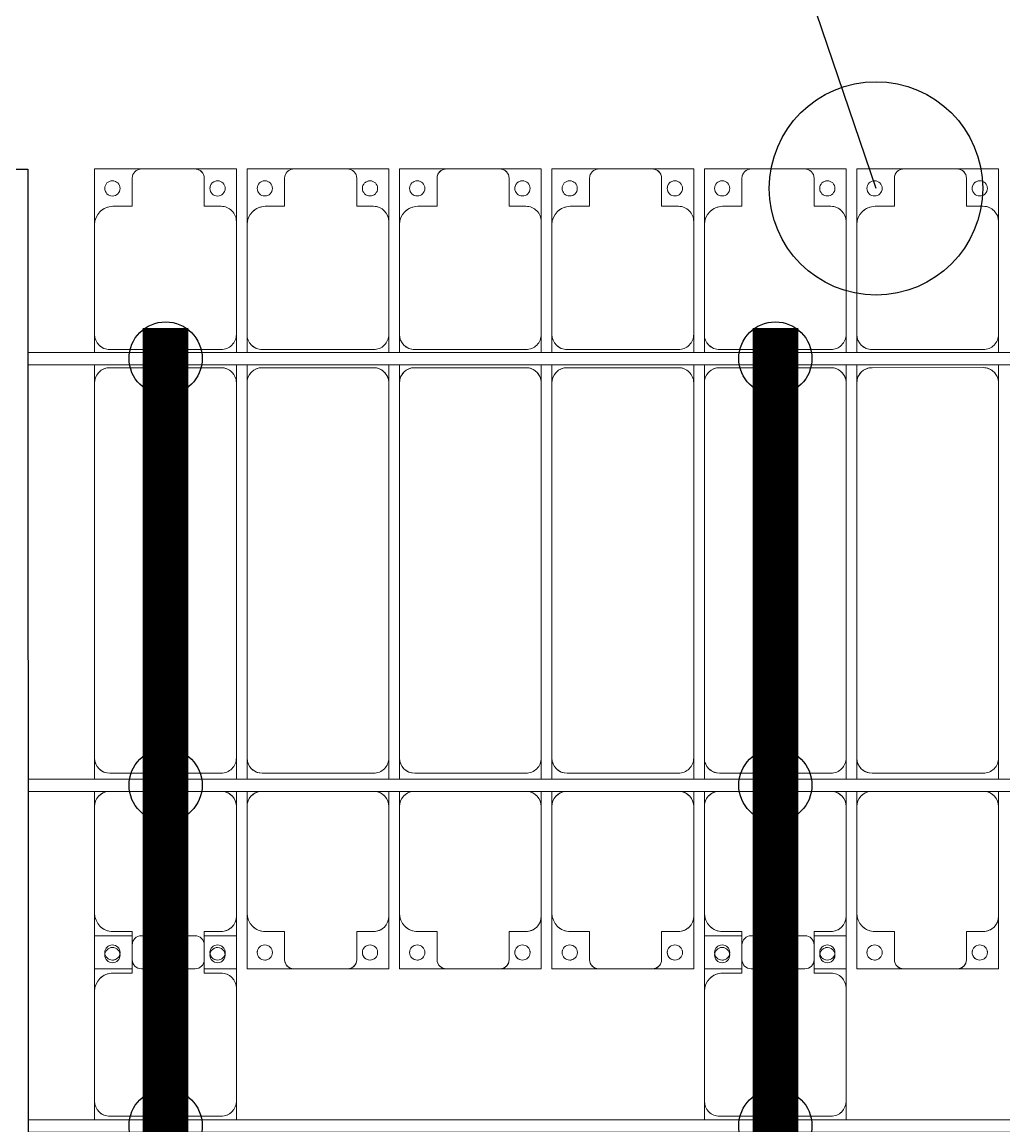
# Model space of a CAD drawing. Header units: millimetres. Extents: x -496478 to -186190, y -204059 to -87354.
# Drawn here: x -439212 to -435992, y -98424 to -94802 of the extents above; entities that cross this region are included whole.
import ezdxf

# ---------------------------------------------------------------- set-up
doc = ezdxf.new("R2010")
doc.units = ezdxf.units.MM
for name, color, linetype, lineweight in [('A-DETL-MBND', 5, 'Continuous', 9), ('A-GENM', 13, 'Continuous', 9), ('S-BEAM', 12, 'Continuous', 9)]:
    doc.layers.add(name, color=color, linetype=linetype, lineweight=lineweight)
for name, color, linetype in [('GC-BICH NEO', 6, 'Continuous'), ('GC-DAY NEO', 5, 'Continuous'), ('GC-HOP 40x60 GIA CUONG', 1, 'Continuous')]:
    doc.layers.add(name, color=color, linetype=linetype)

# ---------------------------------------------------------------- blocks, each defined once
blk = doc.blocks.new('Dai phao do pin - DẢI PHAO ĐỠ PIN-23841-BỐ TRÍ KHUNG KẾT CẤU BÈ PIN 01')
at = {"layer": 'A-DETL-MBND', "color": 8}
for p, q in [((68478, 241.6), (68539.7, 241.6)), ((68899.7, 241.6), (68539.7, 241.6)), ((68899.7, 241.6), (69082.2, 241.6)), ((69082.2, 241.6), (69082.2, 118.2)), ((68489.7, 191.6), (68489.7, -173.4)), ((68959.7, 118.2), (68959.7, 181.6)), ((69052.2, 118.2), (68959.7, 118.2)), ((69082.2, -88.2), (69082.2, 88.2)), ((68959.7, -173.4), (68959.7, -118.2)), ((68959.7, -118.2), (69052.2, -118.2)), ((69082.2, -118.2), (69082.2, -223.4)), ((68539.7, -223.4), (68478, -223.4)), ((68539.7, -223.4), (68909.7, -223.4)), ((69082.2, -223.4), (68909.7, -223.4))]:
    blk.add_line(p, q, dxfattribs=at)
for centre, radius, start, end in [((68539.7, 191.6), 50, 90, 180), ((68539.7, 191.6), 50, 135, 180), ((68899.7, 181.6), 60, 0, 90), ((68899.7, 181.6), 60, 0, 45), ((69018.6, 183.2), 25, 0, 180), ((69018.6, 183.2), 25, 180, 360), ((69052.2, 88.2), 30, 0, 90), ((69052.2, -88.2), 30, 270, 0), ((69018.6, -161.8), 25, 0, 180), ((69018.6, -161.8), 25, 60, 90), ((69018.6, -161.8), 25, 30, 45), ((68539.7, -173.4), 50, 180, 270), ((68539.7, -173.4), 50, 180, 225), ((68909.7, -173.4), 50, 270, 360), ((68909.7, -173.4), 50, 315, 360), ((69018.6, -161.8), 25, 180, 0), ((69018.6, -161.8), 25, 0, 15)]:
    blk.add_arc(centre, radius, start, end, dxfattribs=at)
blk = doc.blocks.new('Dải phao đi lại kèm đỡ invester - DẢI PHAO ĐI LẠI-V1-BỐ TRÍ KHUNG KẾT CẤU BÈ PIN 01')
at = {"layer": 'A-DETL-MBND', "color": 8}
for p, q in [((-241.6, 1312.2), (-88.2, 1312.2)), ((-241.6, 1129.7), (-241.6, 1312.2)), ((-88.2, 1312.2), (-241.6, 1312.2)), ((88.2, 1312.2), (-88.2, 1312.2)), ((88.2, 1312.2), (223.4, 1312.2)), ((223.4, 1312.2), (88.2, 1312.2)), ((223.4, 1312.2), (223.4, 1139.7)), ((258.4, 1312.2), (411.8, 1312.2)), ((258.4, 1129.7), (258.4, 1312.2)), ((411.8, 1312.2), (258.4, 1312.2)), ((588.2, 1312.2), (411.8, 1312.2)), ((588.2, 1312.2), (723.4, 1312.2)), ((723.4, 1312.2), (588.2, 1312.2)), ((723.4, 1312.2), (723.4, 1139.7)), ((758.4, 1312.2), (911.8, 1312.2)), ((758.4, 1129.7), (758.4, 1312.2)), ((911.8, 1312.2), (758.4, 1312.2)), ((1088.2, 1312.2), (911.8, 1312.2)), ((1088.2, 1312.2), (1223.4, 1312.2)), ((1223.4, 1312.2), (1088.2, 1312.2)), ((1223.4, 1312.2), (1223.4, 1139.7)), ((1258.4, 1312.2), (1411.8, 1312.2)), ((1258.4, 1129.7), (1258.4, 1312.2)), ((1411.8, 1312.2), (1258.4, 1312.2)), ((1588.2, 1312.2), (1411.8, 1312.2)), ((1588.2, 1312.2), (1723.4, 1312.2)), ((1723.4, 1312.2), (1588.2, 1312.2)), ((1723.4, 1312.2), (1723.4, 1139.7)), ((1758.4, 1312.2), (1911.8, 1312.2)), ((1758.4, 1129.7), (1758.4, 1312.2)), ((1911.8, 1312.2), (1758.4, 1312.2)), ((2088.2, 1312.2), (1911.8, 1312.2)), ((2088.2, 1312.2), (2223.4, 1312.2)), ((2223.4, 1312.2), (2088.2, 1312.2)), ((2223.4, 1312.2), (2223.4, 1139.7)), ((2258.4, 1312.2), (2411.8, 1312.2)), ((2258.4, 1129.7), (2258.4, 1312.2)), ((2411.8, 1312.2), (2258.4, 1312.2)), ((2588.2, 1312.2), (2411.8, 1312.2)), ((2588.2, 1312.2), (2723.4, 1312.2)), ((2723.4, 1312.2), (2588.2, 1312.2)), ((2723.4, 1312.2), (2723.4, 1139.7)), ((-118.2, 1282.2), (-118.2, 1189.7)), ((118.2, 1189.7), (118.2, 1282.2)), ((381.8, 1282.2), (381.8, 1189.7)), ((618.2, 1189.7), (618.2, 1282.2)), ((881.8, 1282.2), (881.8, 1189.7)), ((1118.2, 1189.7), (1118.2, 1282.2)), ((1381.8, 1282.2), (1381.8, 1189.7)), ((1618.2, 1189.7), (1618.2, 1282.2)), ((1881.8, 1282.2), (1881.8, 1189.7)), ((2118.2, 1189.7), (2118.2, 1282.2)), ((2381.8, 1282.2), (2381.8, 1189.7)), ((2618.2, 1189.7), (2618.2, 1282.2)), ((-118.2, 1189.7), (-181.6, 1189.7)), ((173.4, 1189.7), (118.2, 1189.7)), ((381.8, 1189.7), (318.4, 1189.7)), ((673.4, 1189.7), (618.2, 1189.7)), ((881.8, 1189.7), (818.4, 1189.7)), ((1173.4, 1189.7), (1118.2, 1189.7)), ((1381.8, 1189.7), (1318.4, 1189.7)), ((1673.4, 1189.7), (1618.2, 1189.7)), ((1881.8, 1189.7), (1818.4, 1189.7)), ((2173.4, 1189.7), (2118.2, 1189.7)), ((2381.8, 1189.7), (2318.4, 1189.7)), ((2673.4, 1189.7), (2618.2, 1189.7)), ((-241.6, 1129.7), (-241.6, 769.7)), ((223.4, 769.7), (223.4, 1139.7)), ((258.4, 1129.7), (258.4, 769.7)), ((723.4, 769.7), (723.4, 1139.7)), ((758.4, 1129.7), (758.4, 769.7)), ((1223.4, 769.7), (1223.4, 1139.7)), ((1258.4, 1129.7), (1258.4, 769.7)), ((1723.4, 769.7), (1723.4, 1139.7)), ((1758.4, 1129.7), (1758.4, 769.7)), ((2223.4, 769.7), (2223.4, 1139.7)), ((2258.4, 1129.7), (2258.4, 769.7)), ((2723.4, 769.7), (2723.4, 1139.7)), ((-241.6, 709.7), (-241.6, 769.7)), ((223.4, 769.7), (223.4, 709.7)), ((258.4, 709.7), (258.4, 769.7)), ((723.4, 769.7), (723.4, 709.7)), ((758.4, 709.7), (758.4, 769.7)), ((1223.4, 769.7), (1223.4, 709.7)), ((1258.4, 709.7), (1258.4, 769.7)), ((1723.4, 769.7), (1723.4, 709.7)), ((1758.4, 709.7), (1758.4, 769.7)), ((2223.4, 769.7), (2223.4, 709.7)), ((2258.4, 709.7), (2258.4, 769.7)), ((2723.4, 769.7), (2723.4, 709.7)), ((-191.6, 719.7), (173.4, 719.7)), ((308.4, 719.7), (673.4, 719.7)), ((808.4, 719.7), (1173.4, 719.7)), ((1308.4, 719.7), (1673.4, 719.7)), ((1808.4, 719.7), (2173.4, 719.7)), ((2308.4, 719.7), (2673.4, 719.7)), ((-241.6, 610.3), (-241.6, 669.7)), ((173.4, 660.3), (-191.6, 660.3)), ((223.4, 669.7), (223.4, 610.3)), ((258.4, 610.3), (258.4, 669.7)), ((673.4, 660.3), (308.4, 660.3)), ((723.4, 669.7), (723.4, 610.3)), ((758.4, 610.3), (758.4, 669.7)), ((1173.4, 660.3), (808.4, 660.3)), ((1223.4, 669.7), (1223.4, 610.3)), ((1258.4, 610.3), (1258.4, 669.7)), ((1673.4, 660.3), (1308.4, 660.3)), ((1723.4, 669.7), (1723.4, 610.3)), ((1758.4, 610.3), (1758.4, 669.7)), ((2173.4, 660.3), (1808.4, 660.3)), ((2223.4, 669.7), (2223.4, 610.3)), ((2258.4, 610.3), (2258.4, 669.7)), ((2673.4, 660.3), (2308.4, 660.3)), ((2723.4, 669.7), (2723.4, 610.3)), ((-241.6, 610.3), (-241.6, -620.3)), ((223.4, -620.3), (223.4, 610.3)), ((258.4, 610.3), (258.4, -620.3)), ((723.4, -620.3), (723.4, 610.3)), ((758.4, 610.3), (758.4, -620.3)), ((1223.4, -620.3), (1223.4, 610.3)), ((1258.4, 610.3), (1258.4, -620.3)), ((1723.4, -620.3), (1723.4, 610.3)), ((1758.4, 610.3), (1758.4, -620.3)), ((2223.4, -620.3), (2223.4, 610.3)), ((2258.4, 610.3), (2258.4, -620.3)), ((2723.4, -620.3), (2723.4, 610.3)), ((-241.6, -690.3), (-241.6, -620.3)), ((223.4, -620.3), (223.4, -690.3)), ((258.4, -690.3), (258.4, -620.3)), ((723.4, -620.3), (723.4, -690.3)), ((758.4, -690.3), (758.4, -620.3)), ((1223.4, -620.3), (1223.4, -690.3)), ((1258.4, -690.3), (1258.4, -620.3)), ((1723.4, -620.3), (1723.4, -690.3)), ((1758.4, -690.3), (1758.4, -620.3)), ((2223.4, -620.3), (2223.4, -690.3)), ((2258.4, -690.3), (2258.4, -620.3)), ((2723.4, -620.3), (2723.4, -690.3)), ((-191.6, -670.3), (173.4, -670.3)), ((308.4, -670.3), (673.4, -670.3)), ((808.4, -670.3), (1173.4, -670.3)), ((1308.4, -670.3), (1673.4, -670.3)), ((1808.4, -670.3), (2173.4, -670.3)), ((2308.4, -670.3), (2673.4, -670.3)), ((-241.6, -779.7), (-241.6, -730.3)), ((223.4, -730.3), (223.4, -779.7)), ((258.4, -779.7), (258.4, -730.3)), ((723.4, -730.3), (723.4, -779.7)), ((758.4, -779.7), (758.4, -730.3)), ((1223.4, -730.3), (1223.4, -779.7)), ((1258.4, -779.7), (1258.4, -730.3)), ((1723.4, -730.3), (1723.4, -779.7)), ((1758.4, -779.7), (1758.4, -730.3)), ((2223.4, -730.3), (2223.4, -779.7)), ((2258.4, -779.7), (2258.4, -730.3)), ((2723.4, -730.3), (2723.4, -779.7)), ((-241.6, -779.7), (-241.6, -1129.7)), ((223.4, -1139.7), (223.4, -779.7)), ((258.4, -779.7), (258.4, -1129.7)), ((723.4, -1139.7), (723.4, -779.7)), ((758.4, -779.7), (758.4, -1129.7)), ((1223.4, -1139.7), (1223.4, -779.7)), ((1258.4, -779.7), (1258.4, -1129.7)), ((1723.4, -1139.7), (1723.4, -779.7)), ((1758.4, -779.7), (1758.4, -1129.7)), ((2223.4, -1139.7), (2223.4, -779.7)), ((2258.4, -779.7), (2258.4, -1129.7)), ((2723.4, -1139.7), (2723.4, -779.7)), ((-241.6, -1312.2), (-241.6, -1129.7)), ((223.4, -1139.7), (223.4, -1312.2)), ((258.4, -1312.2), (258.4, -1129.7)), ((723.4, -1139.7), (723.4, -1312.2)), ((758.4, -1312.2), (758.4, -1129.7)), ((1223.4, -1139.7), (1223.4, -1312.2)), ((1258.4, -1312.2), (1258.4, -1129.7)), ((1723.4, -1139.7), (1723.4, -1312.2)), ((1758.4, -1312.2), (1758.4, -1129.7)), ((2223.4, -1139.7), (2223.4, -1312.2)), ((2258.4, -1312.2), (2258.4, -1129.7)), ((2723.4, -1139.7), (2723.4, -1312.2)), ((-181.6, -1189.7), (-118.2, -1189.7)), ((-118.2, -1189.7), (-118.2, -1282.2)), ((118.2, -1282.2), (118.2, -1189.7)), ((118.2, -1189.7), (173.4, -1189.7)), ((318.4, -1189.7), (381.8, -1189.7)), ((381.8, -1189.7), (381.8, -1282.2)), ((618.2, -1282.2), (618.2, -1189.7)), ((618.2, -1189.7), (673.4, -1189.7)), ((818.4, -1189.7), (881.8, -1189.7)), ((881.8, -1189.7), (881.8, -1282.2)), ((1118.2, -1282.2), (1118.2, -1189.7)), ((1118.2, -1189.7), (1173.4, -1189.7)), ((1318.4, -1189.7), (1381.8, -1189.7)), ((1381.8, -1189.7), (1381.8, -1282.2)), ((1618.2, -1282.2), (1618.2, -1189.7)), ((1618.2, -1189.7), (1673.4, -1189.7)), ((1818.4, -1189.7), (1881.8, -1189.7)), ((1881.8, -1189.7), (1881.8, -1282.2)), ((2118.2, -1282.2), (2118.2, -1189.7)), ((2118.2, -1189.7), (2173.4, -1189.7)), ((2318.4, -1189.7), (2381.8, -1189.7)), ((2381.8, -1189.7), (2381.8, -1282.2)), ((2618.2, -1282.2), (2618.2, -1189.7)), ((2618.2, -1189.7), (2673.4, -1189.7)), ((-118.2, -1312.2), (-241.6, -1312.2)), ((-88.2, -1312.2), (88.2, -1312.2)), ((223.4, -1312.2), (118.2, -1312.2)), ((411.8, -1312.2), (258.4, -1312.2)), ((258.4, -1312.2), (411.8, -1312.2)), ((411.8, -1312.2), (588.2, -1312.2)), ((723.4, -1312.2), (588.2, -1312.2)), ((588.2, -1312.2), (723.4, -1312.2)), ((911.8, -1312.2), (758.4, -1312.2)), ((758.4, -1312.2), (911.8, -1312.2)), ((911.8, -1312.2), (1088.2, -1312.2)), ((1223.4, -1312.2), (1088.2, -1312.2)), ((1088.2, -1312.2), (1223.4, -1312.2)), ((1411.8, -1312.2), (1258.4, -1312.2)), ((1258.4, -1312.2), (1411.8, -1312.2)), ((1411.8, -1312.2), (1588.2, -1312.2)), ((1723.4, -1312.2), (1588.2, -1312.2)), ((1588.2, -1312.2), (1723.4, -1312.2)), ((1881.8, -1312.2), (1758.4, -1312.2)), ((1911.8, -1312.2), (2088.2, -1312.2)), ((2223.4, -1312.2), (2118.2, -1312.2)), ((2411.8, -1312.2), (2258.4, -1312.2)), ((2258.4, -1312.2), (2411.8, -1312.2)), ((2411.8, -1312.2), (2588.2, -1312.2)), ((2723.4, -1312.2), (2588.2, -1312.2)), ((2588.2, -1312.2), (2723.4, -1312.2))]:
    blk.add_line(p, q, dxfattribs=at)
for centre, radius, start, end in [((-88.2, 1282.2), 30, 90, 180), ((-88.2, 1282.2), 30, 90, 165), ((-88.2, 1282.2), 30, 90, 105), ((-88.2, 1282.2), 30, 90, 105), ((88.2, 1282.2), 30, 360, 90), ((88.2, 1282.2), 30, 75, 90), ((88.2, 1282.2), 30, 15, 90), ((88.2, 1282.2), 30, 75, 90), ((411.8, 1282.2), 30, 90, 180), ((411.8, 1282.2), 30, 90, 165), ((411.8, 1282.2), 30, 90, 105), ((411.8, 1282.2), 30, 90, 105), ((588.2, 1282.2), 30, 360, 90), ((588.2, 1282.2), 30, 75, 90), ((588.2, 1282.2), 30, 15, 90), ((588.2, 1282.2), 30, 75, 90), ((911.8, 1282.2), 30, 90, 180), ((911.8, 1282.2), 30, 90, 165), ((911.8, 1282.2), 30, 90, 105), ((911.8, 1282.2), 30, 90, 105), ((1088.2, 1282.2), 30, 360, 90), ((1088.2, 1282.2), 30, 75, 90), ((1088.2, 1282.2), 30, 15, 90), ((1088.2, 1282.2), 30, 75, 90), ((1411.8, 1282.2), 30, 90, 180), ((1411.8, 1282.2), 30, 90, 165), ((1411.8, 1282.2), 30, 90, 105), ((1411.8, 1282.2), 30, 90, 105), ((1588.2, 1282.2), 30, 360, 90), ((1588.2, 1282.2), 30, 75, 90), ((1588.2, 1282.2), 30, 15, 90), ((1588.2, 1282.2), 30, 75, 90), ((1911.8, 1282.2), 30, 90, 180), ((1911.8, 1282.2), 30, 90, 165), ((1911.8, 1282.2), 30, 90, 105), ((1911.8, 1282.2), 30, 90, 105), ((2088.2, 1282.2), 30, 360, 90), ((2088.2, 1282.2), 30, 75, 90), ((2088.2, 1282.2), 30, 15, 90), ((2088.2, 1282.2), 30, 75, 90), ((2411.8, 1282.2), 30, 90, 180), ((2411.8, 1282.2), 30, 90, 165), ((2411.8, 1282.2), 30, 90, 105), ((2411.8, 1282.2), 30, 90, 105), ((2588.2, 1282.2), 30, 360, 90), ((2588.2, 1282.2), 30, 75, 90), ((2588.2, 1282.2), 30, 15, 90), ((2588.2, 1282.2), 30, 75, 90), ((-183.2, 1248.6), 25, 90, 270), ((-183.2, 1248.6), 25, 270, 90), ((161.8, 1248.6), 25, 90, 270), ((161.8, 1248.6), 25, 120, 135), ((161.8, 1248.6), 25, 90, 105), ((161.8, 1248.6), 25, 270, 90), ((316.8, 1248.6), 25, 90, 270), ((316.8, 1248.6), 25, 270, 90), ((661.8, 1248.6), 25, 90, 270), ((661.8, 1248.6), 25, 120, 135), ((661.8, 1248.6), 25, 90, 105), ((661.8, 1248.6), 25, 270, 90), ((816.8, 1248.6), 25, 90, 270), ((816.8, 1248.6), 25, 270, 90), ((1161.8, 1248.6), 25, 90, 270), ((1161.8, 1248.6), 25, 120, 135), ((1161.8, 1248.6), 25, 90, 105), ((1161.8, 1248.6), 25, 270, 90), ((1316.8, 1248.6), 25, 90, 270), ((1316.8, 1248.6), 25, 270, 90), ((1661.8, 1248.6), 25, 90, 270), ((1661.8, 1248.6), 25, 120, 135), ((1661.8, 1248.6), 25, 90, 105), ((1661.8, 1248.6), 25, 270, 90), ((1816.8, 1248.6), 25, 90, 270), ((1816.8, 1248.6), 25, 270, 90), ((2161.8, 1248.6), 25, 90, 270), ((2161.8, 1248.6), 25, 120, 135), ((2161.8, 1248.6), 25, 90, 105), ((2161.8, 1248.6), 25, 270, 90), ((2316.8, 1248.6), 25, 90, 270), ((2316.8, 1248.6), 25, 270, 90), ((2661.8, 1248.6), 25, 90, 270), ((2661.8, 1248.6), 25, 120, 135), ((2661.8, 1248.6), 25, 90, 105), ((2661.8, 1248.6), 25, 270, 90), ((161.8, 1248.6), 25, 150, 180), ((661.8, 1248.6), 25, 150, 180), ((1161.8, 1248.6), 25, 150, 180), ((1661.8, 1248.6), 25, 150, 180), ((2161.8, 1248.6), 25, 150, 180), ((2661.8, 1248.6), 25, 150, 180), ((-181.6, 1129.7), 60, 90, 180), ((-181.6, 1129.7), 60, 90, 135), ((173.4, 1139.7), 50, 360, 90), ((173.4, 1139.7), 50, 45, 90), ((318.4, 1129.7), 60, 90, 180), ((318.4, 1129.7), 60, 90, 135), ((673.4, 1139.7), 50, 0, 90), ((673.4, 1139.7), 50, 45, 90), ((818.4, 1129.7), 60, 90, 180), ((818.4, 1129.7), 60, 90, 135), ((1173.4, 1139.7), 50, 360, 90), ((1173.4, 1139.7), 50, 45, 90), ((1318.4, 1129.7), 60, 90, 180), ((1318.4, 1129.7), 60, 90, 135), ((1673.4, 1139.7), 50, 360, 90), ((1673.4, 1139.7), 50, 45, 90), ((1818.4, 1129.7), 60, 90, 180), ((1818.4, 1129.7), 60, 90, 135), ((2173.4, 1139.7), 50, 0, 90), ((2173.4, 1139.7), 50, 45, 90), ((2318.4, 1129.7), 60, 90, 180), ((2318.4, 1129.7), 60, 90, 135), ((2673.4, 1139.7), 50, 0, 90), ((2673.4, 1139.7), 50, 45, 90), ((-191.6, 769.7), 50, 180, 270), ((173.4, 769.7), 50, 270, 0), ((308.4, 769.7), 50, 180, 270), ((673.4, 769.7), 50, 270, 0), ((808.4, 769.7), 50, 180, 270), ((1173.4, 769.7), 50, 270, 0), ((1308.4, 769.7), 50, 180, 270), ((1673.4, 769.7), 50, 270, 0), ((1808.4, 769.7), 50, 180, 270), ((2173.4, 769.7), 50, 270, 0), ((2308.4, 769.7), 50, 180, 270), ((2673.4, 769.7), 50, 270, 0), ((-191.6, 769.7), 50, 225, 270), ((173.4, 769.7), 50, 270, 315), ((308.4, 769.7), 50, 225, 270), ((673.4, 769.7), 50, 270, 315), ((808.4, 769.7), 50, 225, 270), ((1173.4, 769.7), 50, 270, 315), ((1308.4, 769.7), 50, 225, 270), ((1673.4, 769.7), 50, 270, 315), ((1808.4, 769.7), 50, 225, 270), ((2173.4, 769.7), 50, 270, 315), ((2308.4, 769.7), 50, 225, 270), ((2673.4, 769.7), 50, 270, 315), ((-191.6, 610.3), 50, 90, 180), ((-191.6, 610.3), 50, 105, 180), ((173.4, 610.3), 50, 360, 90), ((173.4, 610.3), 50, 15, 90), ((308.4, 610.3), 50, 90, 180), ((308.4, 610.3), 50, 105, 180), ((673.4, 610.3), 50, 360, 90), ((673.4, 610.3), 50, 15, 90), ((808.4, 610.3), 50, 90, 180), ((808.4, 610.3), 50, 105, 180), ((1173.4, 610.3), 50, 360, 90), ((1173.4, 610.3), 50, 15, 90), ((1308.4, 610.3), 50, 90, 180), ((1308.4, 610.3), 50, 105, 180), ((1673.4, 610.3), 50, 360, 90), ((1673.4, 610.3), 50, 15, 90), ((1808.4, 610.3), 50, 90, 180), ((1808.4, 610.3), 50, 105, 180), ((2173.4, 610.3), 50, 360, 90), ((2173.4, 610.3), 50, 15, 90), ((2308.4, 610.3), 50, 90, 180), ((2308.4, 610.3), 50, 105, 180), ((2673.4, 610.3), 50, 360, 90), ((2673.4, 610.3), 50, 15, 90), ((-191.6, -620.3), 50, 180, 270), ((-191.6, -620.3), 50, 195, 270), ((173.4, -620.3), 50, 270, 0), ((173.4, -620.3), 50, 270, 0), ((308.4, -620.3), 50, 180, 270), ((308.4, -620.3), 50, 195, 270), ((673.4, -620.3), 50, 270, 0), ((673.4, -620.3), 50, 270, 0), ((808.4, -620.3), 50, 180, 270), ((808.4, -620.3), 50, 195, 270), ((1173.4, -620.3), 50, 270, 0), ((1173.4, -620.3), 50, 270, 0), ((1308.4, -620.3), 50, 180, 270), ((1308.4, -620.3), 50, 195, 270), ((1673.4, -620.3), 50, 270, 0), ((1673.4, -620.3), 50, 270, 0), ((1808.4, -620.3), 50, 180, 270), ((1808.4, -620.3), 50, 195, 270), ((2173.4, -620.3), 50, 270, 0), ((2173.4, -620.3), 50, 270, 0), ((2308.4, -620.3), 50, 180, 270), ((2308.4, -620.3), 50, 195, 270), ((2673.4, -620.3), 50, 270, 0), ((2673.4, -620.3), 50, 270, 0), ((-191.6, -779.7), 50, 95.7981, 180), ((-191.6, -779.7), 50, 95.7981, 135), ((173.4, -779.7), 50, 360, 84.2019), ((173.4, -779.7), 50, 45, 84.2019), ((308.4, -779.7), 50, 95.7981, 180), ((308.4, -779.7), 50, 95.7981, 135), ((673.4, -779.7), 50, 360, 84.2019), ((673.4, -779.7), 50, 45, 84.2019), ((808.4, -779.7), 50, 95.7981, 180), ((808.4, -779.7), 50, 95.7981, 135), ((1173.4, -779.7), 50, 360, 84.2019), ((1173.4, -779.7), 50, 45, 84.2019), ((1308.4, -779.7), 50, 95.7981, 180), ((1308.4, -779.7), 50, 95.7981, 135), ((1673.4, -779.7), 50, 360, 84.2019), ((1673.4, -779.7), 50, 45, 84.2019), ((1808.4, -779.7), 50, 95.7981, 180), ((1808.4, -779.7), 50, 95.7981, 135), ((2173.4, -779.7), 50, 360, 84.2019), ((2173.4, -779.7), 50, 45, 84.2019), ((2308.4, -779.7), 50, 95.7981, 180), ((2308.4, -779.7), 50, 95.7981, 135), ((2673.4, -779.7), 50, 360, 84.2019), ((2673.4, -779.7), 50, 45, 84.2019), ((-181.6, -1129.7), 60, 180, 270), ((173.4, -1139.7), 50, 270, 360), ((318.4, -1129.7), 60, 180, 270), ((673.4, -1139.7), 50, 270, 360), ((818.4, -1129.7), 60, 180, 270), ((1173.4, -1139.7), 50, 270, 360), ((1318.4, -1129.7), 60, 180, 270), ((1673.4, -1139.7), 50, 270, 360), ((1818.4, -1129.7), 60, 180, 270), ((2173.4, -1139.7), 50, 270, 360), ((2318.4, -1129.7), 60, 180, 270), ((2673.4, -1139.7), 50, 270, 360), ((-181.6, -1129.7), 60, 225, 270), ((173.4, -1139.7), 50, 270, 315), ((318.4, -1129.7), 60, 225, 270), ((673.4, -1139.7), 50, 270, 315), ((818.4, -1129.7), 60, 225, 270), ((1173.4, -1139.7), 50, 270, 315), ((1318.4, -1129.7), 60, 225, 270), ((1673.4, -1139.7), 50, 270, 315), ((1818.4, -1129.7), 60, 225, 270), ((2173.4, -1139.7), 50, 270, 315), ((2318.4, -1129.7), 60, 225, 270), ((2673.4, -1139.7), 50, 270, 315), ((-183.2, -1258.6), 25, 90, 270), ((-183.2, -1258.6), 25, 270, 90), ((161.8, -1258.6), 25, 90, 270), ((161.8, -1258.6), 25, 165, 270), ((161.8, -1258.6), 25, 270, 90), ((316.8, -1258.6), 25, 90, 270), ((316.8, -1258.6), 25, 165, 180), ((316.8, -1258.6), 25, 270, 90), ((661.8, -1258.6), 25, 90, 270), ((661.8, -1258.6), 25, 165, 270), ((661.8, -1258.6), 25, 270, 90), ((661.8, -1258.6), 25, 0, 15), ((816.8, -1258.6), 25, 90, 270), ((816.8, -1258.6), 25, 165, 180), ((816.8, -1258.6), 25, 270, 90), ((1161.8, -1258.6), 25, 90, 270), ((1161.8, -1258.6), 25, 165, 270), ((1161.8, -1258.6), 25, 270, 90), ((1161.8, -1258.6), 25, 0, 15), ((1316.8, -1258.6), 25, 90, 270), ((1316.8, -1258.6), 25, 165, 180), ((1316.8, -1258.6), 25, 270, 90), ((1661.8, -1258.6), 25, 90, 270), ((1661.8, -1258.6), 25, 165, 270), ((1661.8, -1258.6), 25, 270, 90), ((1661.8, -1258.6), 25, 0, 15), ((1816.8, -1258.6), 25, 90, 270), ((1816.8, -1258.6), 25, 270, 90), ((2161.8, -1258.6), 25, 90, 270), ((2161.8, -1258.6), 25, 165, 270), ((2161.8, -1258.6), 25, 270, 90), ((2316.8, -1258.6), 25, 90, 270), ((2316.8, -1258.6), 25, 165, 180), ((2316.8, -1258.6), 25, 270, 90), ((2661.8, -1258.6), 25, 90, 270), ((2661.8, -1258.6), 25, 165, 270), ((2661.8, -1258.6), 25, 270, 90), ((2661.8, -1258.6), 25, 360, 15), ((-183.2, -1258.6), 25, 270, 285), ((-88.2, -1282.2), 30, 180, 270), ((88.2, -1282.2), 30, 270, 360), ((316.8, -1258.6), 25, 270, 285), ((411.8, -1282.2), 30, 180, 270), ((411.8, -1282.2), 30, 195, 270), ((588.2, -1282.2), 30, 270, 360), ((588.2, -1282.2), 30, 270, 345), ((588.2, -1282.2), 30, 315, 330), ((588.2, -1282.2), 30, 315, 330), ((816.8, -1258.6), 25, 270, 285), ((911.8, -1282.2), 30, 180, 270), ((911.8, -1282.2), 30, 195, 270), ((1088.2, -1282.2), 30, 270, 0), ((1088.2, -1282.2), 30, 270, 345), ((1088.2, -1282.2), 30, 315, 330), ((1088.2, -1282.2), 30, 315, 330), ((1316.8, -1258.6), 25, 270, 285), ((1411.8, -1282.2), 30, 180, 270), ((1411.8, -1282.2), 30, 195, 270), ((1588.2, -1282.2), 30, 270, 0), ((1588.2, -1282.2), 30, 270, 345), ((1588.2, -1282.2), 30, 315, 330), ((1588.2, -1282.2), 30, 315, 330), ((1816.8, -1258.6), 25, 270, 285), ((1911.8, -1282.2), 30, 180, 270), ((2088.2, -1282.2), 30, 270, 360), ((2316.8, -1258.6), 25, 270, 285), ((2411.8, -1282.2), 30, 180, 270), ((2411.8, -1282.2), 30, 195, 270), ((2588.2, -1282.2), 30, 270, 0), ((2588.2, -1282.2), 30, 270, 345), ((2588.2, -1282.2), 30, 315, 330), ((2588.2, -1282.2), 30, 315, 330), ((411.8, -1282.2), 30, 255, 270), ((411.8, -1282.2), 30, 255, 270), ((588.2, -1282.2), 30, 270, 285), ((588.2, -1282.2), 30, 270, 285), ((911.8, -1282.2), 30, 255, 270), ((911.8, -1282.2), 30, 255, 270), ((1088.2, -1282.2), 30, 270, 285), ((1088.2, -1282.2), 30, 270, 285), ((1411.8, -1282.2), 30, 255, 270), ((1411.8, -1282.2), 30, 255, 270), ((1588.2, -1282.2), 30, 270, 285), ((1588.2, -1282.2), 30, 270, 285), ((2411.8, -1282.2), 30, 255, 270), ((2411.8, -1282.2), 30, 255, 270), ((2588.2, -1282.2), 30, 270, 285), ((2588.2, -1282.2), 30, 270, 285)]:
    blk.add_arc(centre, radius, start, end, dxfattribs=at)
blk = doc.blocks.new('Dai phao do pin - DẢI PHAO ĐỠ PIN-V2-BỐ TRÍ KHUNG KẾT CẤU BÈ PIN 01')
at = {"layer": 'A-DETL-MBND', "color": 8}
for p, q in [((68478, 241.6), (68539.7, 241.6)), ((68899.7, 241.6), (68539.7, 241.6)), ((68899.7, 241.6), (69082.2, 241.6)), ((69082.2, 241.6), (69082.2, 118.2)), ((68489.7, 191.6), (68489.7, -173.4)), ((68959.7, 118.2), (68959.7, 181.6)), ((69052.2, 118.2), (68959.7, 118.2)), ((69082.2, -88.2), (69082.2, 88.2)), ((68959.7, -173.4), (68959.7, -118.2)), ((68959.7, -118.2), (69052.2, -118.2)), ((69082.2, -118.2), (69082.2, -223.4)), ((68539.7, -223.4), (68478, -223.4)), ((68539.7, -223.4), (68909.7, -223.4)), ((69082.2, -223.4), (68909.7, -223.4))]:
    blk.add_line(p, q, dxfattribs=at)
for centre, radius, start, end in [((68539.7, 191.6), 50, 90, 180), ((68539.7, 191.6), 50, 135, 180), ((68899.7, 181.6), 60, 0, 90), ((68899.7, 181.6), 60, 0, 45), ((69018.6, 183.2), 25, 0, 180), ((69018.6, 183.2), 25, 180, 360), ((69052.2, 88.2), 30, 0, 90), ((69052.2, -88.2), 30, 270, 0), ((69018.6, -161.8), 25, 0, 180), ((69018.6, -161.8), 25, 60, 90), ((69018.6, -161.8), 25, 30, 45), ((68539.7, -173.4), 50, 180, 270), ((68539.7, -173.4), 50, 180, 225), ((68909.7, -173.4), 50, 270, 360), ((68909.7, -173.4), 50, 315, 360), ((69018.6, -161.8), 25, 180, 0), ((69018.6, -161.8), 25, 0, 15)]:
    blk.add_arc(centre, radius, start, end, dxfattribs=at)
blk = doc.blocks.new('Dầm C52 - Dầm C52-19519-BỐ TRÍ KHUNG KẾT CẤU BÈ PIN 01')
at = {"layer": 'S-BEAM', "color": 1}
for p, q in [((68500, 20), (74460, 20)), ((74460, -20), (68500, -20))]:
    blk.add_line(p, q, dxfattribs=at)
blk = doc.blocks.new('Dầm C52 - Hộp 40x60-25667-BỐ TRÍ KHUNG KẾT CẤU BÈ PIN 01')
at = {"layer": 'S-BEAM', "color": 3, "lineweight": 25}
for p, q in [((45235.9, 20), (45235.9, -20)), ((45235.9, -20), (-45235.9, -20))]:
    blk.add_line(p, q, dxfattribs=at)
blk = doc.blocks.new('HOBANMONG_BEPIN 1_rvt-1-BỐ TRÍ KHUNG KẾT CẤU BÈ PIN 01')
at = {"layer": 'A-GENM', "lineweight": 9}
for name, p, rotation in [('Dải phao đi lại kèm đỡ invester - DẢI PHAO ĐI LẠI-V1-BỐ TRÍ KHUNG KẾT CẤU BÈ PIN 01', (-438732.7, -96596), 0.0007586099545854), ('Dai phao do pin - DẢI PHAO ĐỠ PIN-23841-BỐ TRÍ KHUNG KẾT CẤU BÈ PIN 01', (-438731.7, -166881.7), 90.00075860989342), ('Dai phao do pin - DẢI PHAO ĐỠ PIN-V2-BỐ TRÍ KHUNG KẾT CẤU BÈ PIN 01', (-436731.7, -166881.7), 90.00075860989342)]:
    blk.add_blockref(name, p, dxfattribs=dict(at, rotation=rotation))
at = {"layer": 'S-BEAM', "lineweight": 9}
for name, p, rotation in [('Dầm C52 - Hộp 40x60-25667-BỐ TRÍ KHUNG KẾT CẤU BÈ PIN 01', (-439212.1, -140519.8), 90.00075860989166), ('Dầm C52 - Dầm C52-19519-BỐ TRÍ KHUNG KẾT CẤU BÈ PIN 01', (-364732.7, -95905.4), 180.0007586094741), ('Dầm C52 - Dầm C52-19519-BỐ TRÍ KHUNG KẾT CẤU BÈ PIN 01', (-364732.7, -97305.4), 180.0007586094741), ('Dầm C52 - Dầm C52-19519-BỐ TRÍ KHUNG KẾT CẤU BÈ PIN 01', (-364732.6, -98422.7), 180.0007586094741)]:
    blk.add_blockref(name, p, dxfattribs=dict(at, rotation=rotation))

msp = doc.modelspace()

# ---------------------------------------------------------------- linework, layer by layer
at = {"layer": 'GC-BICH NEO'}
msp.add_circle((-436411.3, -95347.5), 350, dxfattribs=at)
at = {"layer": 'GC-DAY NEO'}
msp.add_line((-436411.3, -95347.5), (-438979.8, -87771), dxfattribs=at)
at = {"layer": 'GC-HOP 40x60 GIA CUONG', "const_width": 150}
for points in [[(-438741.3, -110805.4), (-438741.3, -95805.4)], [(-436741.3, -110805.4), (-436741.3, -95805.4)]]:
    msp.add_lwpolyline(points, dxfattribs=at)
at = {"layer": 'GC-HOP 40x60 GIA CUONG'}
for centre in [(-438741.3, -95905.4), (-436741.3, -95905.4), (-438741.3, -97305.4), (-436741.3, -97305.4), (-438741.3, -98422.7), (-436741.3, -98422.7)]:
    msp.add_circle(centre, 120, dxfattribs=at)

# ---------------------------------------------------------------- block references
at = {"lineweight": 5}
msp.add_blockref('HOBANMONG_BEPIN 1_rvt-1-BỐ TRÍ KHUNG KẾT CẤU BÈ PIN 01', (0, 0), dxfattribs=at)

doc.saveas('drawing.dxf')
